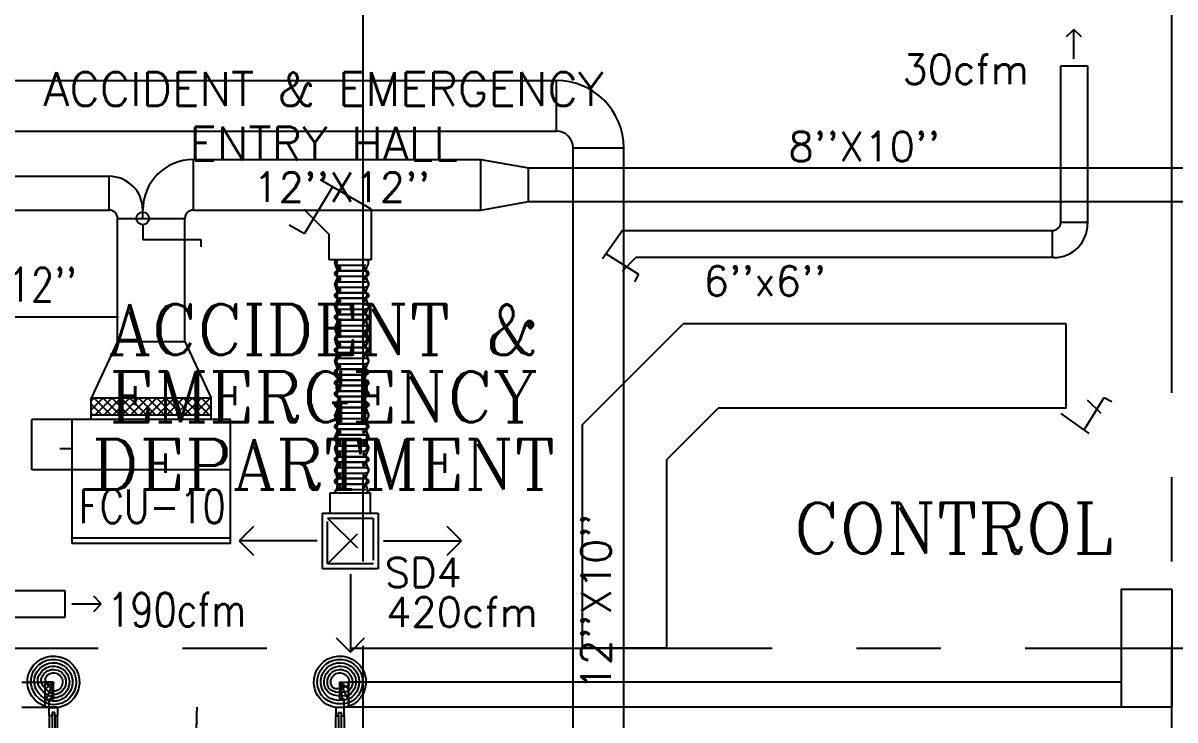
# Model space of a CAD drawing. Extents: x 417866230.2 to 417866327.8, y 43498045.5 to 43498135.4.
# Drawn here: x 417866277 to 417866283.83, y 43498114.3 to 43498118.43 of the extents above; entities that cross this region are included whole.
import ezdxf
from ezdxf.enums import TextEntityAlignment as Align

# ---------------------------------------------------------------- set-up
doc = ezdxf.new("R2010")
doc.units = 0
doc.header["$MEASUREMENT"] = 0
doc.linetypes.add('CENTERX2', pattern=[4, 2.5, -0.5, 0.5, -0.5])
doc.linetypes.add('HIDDEN', pattern=[0.375, 0.25, -0.125])
doc.layers.get('0').update_dxf_attribs({"linetype": 'CONTINUOUS'})
for name, color, linetype in [('AXES', 11, 'CENTERX2'), ('COL', 9, 'CONTINUOUS'), ('COUNTER', 9, 'CONTINUOUS'), ('DOOR', 9, 'CONTINUOUS'), ('DUCT', 6, 'CONTINUOUS'), ('FCU', 6, 'CONTINUOUS'), ('HAT', 12, 'CONTINUOUS'), ('M-AC-FLEX', 3, 'CONTINUOUS'), ('M-EGU.', 2, 'CONTINUOUS'), ('RM-NAME', 9, 'CONTINUOUS'), ('SCD', 2, 'CONTINUOUS'), ('STR', 9, 'CONTINUOUS'), ('WALL', 4, 'CONTINUOUS')]:
    doc.layers.add(name, color=color, linetype=linetype)
doc.styles.add('ROMANC', font='romanc', dxfattribs={"height": 0.1})
doc.styles.add('ROMANS', font='ROMANS.shx', dxfattribs={"width": 0.6})

# ---------------------------------------------------------------- blocks, each defined once
blk = doc.blocks.new('RM1')
at = {"layer": 'RM-NAME', "style": 'ROMANS'}
for tag, p in [('ROOMNAME1', (0, 323.8)), ('ROOMNAME2', (0, 0))]:
    blk.add_attdef(tag, text='', height=200, dxfattribs=at).set_placement(p, align=Align.MIDDLE)
blk = doc.blocks.new('A$C272A55A0')
at = {"layer": 'DOOR', "color": 0, "linetype": 'ByBlock'}
for p, q in [((0, 900.4), (0, 1050.4)), ((50, 1050.4), (0, 1050.4)), ((50, 950.4), (50, 1050.4)), ((1750, 950.4), (1750, 1050.4)), ((1750, 1050.4), (1800, 1050.4)), ((1800, 1050.4), (1800, 900.4)), ((0, 900.4), (25, 900.4)), ((25, 950.4), (50, 950.4)), ((25, 900.4), (25, 950.4)), ((75, 900.4), (25, 900.4)), ((25, 850.4), (25, 900.4)), ((75, 900.4), (75, 850.4)), ((1725, 900.4), (1775, 900.4)), ((1725, 900.4), (1725, 850.4)), ((1775, 950.4), (1750, 950.4)), ((1775, 900.4), (1775, 950.4)), ((1800, 900.4), (1775, 900.4)), ((1775, 850.4), (1775, 900.4)), ((42, 850.4), (25, 850.4)), ((58, 870.4), (42, 870.4)), ((42, 870.4), (42, 850.4)), ((58, 850.4), (58, 870.4)), ((75, 850.4), (58, 850.4)), ((1725, 850.4), (1742, 850.4)), ((1742, 870.4), (1758, 870.4)), ((1742, 850.4), (1742, 870.4)), ((1758, 870.4), (1758, 850.4)), ((1758, 850.4), (1775, 850.4)), ((1717.8, 160.1), (1708.8, 160.1)), ((1708.8, 95.3), (1708.8, 160.1)), ((1725, 172.7), (1717.8, 172.7)), ((1717.8, 172.7), (1717.8, 82.7)), ((1717.8, 95.3), (1717.8, 160.1)), ((1775, 172.7), (1782.2, 172.7)), ((1782.2, 172.7), (1782.2, 82.7)), ((1782.2, 160.1), (1791.2, 160.1)), ((1782.2, 95.3), (1782.2, 160.1)), ((1791.2, 95.3), (1791.2, 160.1)), ((1717.8, 95.3), (1708.8, 95.3)), ((1725, 82.7), (1717.8, 82.7)), ((1775, 82.7), (1782.2, 82.7)), ((1782.2, 95.3), (1791.2, 95.3)), ((25, 50.4), (42, 50.4)), ((25, 50.4), (25, 0.4)), ((25, 0.4), (75, 0.4)), ((75, 0.4), (25, 0.4)), ((42, 50.4), (42, 30.4)), ((42, 30.4), (58, 30.4)), ((58, 50.4), (75, 50.4)), ((58, 50.4), (58, 30.4)), ((75, 50.4), (75, 0.4)), ((1742, 50.4), (1725, 50.4)), ((1725, 50.4), (1725, 0.4)), ((1775, 0.4), (1725, 0.4)), ((1725, 0.4), (1775, 0.4)), ((1742, 50.4), (1742, 30.4)), ((1758, 30.4), (1742, 30.4)), ((1775, 50.4), (1758, 50.4)), ((1758, 50.4), (1758, 30.4)), ((1775, 50.4), (1775, 0.4))]:
    blk.add_line(p, q, dxfattribs=at)
at = {"layer": 'DOOR', "color": 9, "linetype": 'ByBlock'}
for p, q in [((50, 1050.4), (0, 1010.2)), ((50, 1050.4), (0, 936.6)), ((50, 1050.4), (36.6, 950.4)), ((1750, 1050.4), (1800, 1010.2)), ((1750, 1050.4), (1800, 936.6)), ((1750, 1050.4), (1763.4, 950.4))]:
    blk.add_line(p, q, dxfattribs=at)
at = {"layer": 'DOOR', "linetype": 'ByBlock'}
for p, q in [((25, 850.4), (25, 50.4)), ((42, 850.4), (42, 50.4)), ((58, 850.4), (58, 50.4)), ((75, 50.4), (75, 850.4)), ((1725, 50.4), (1725, 850.4)), ((1742, 850.4), (1742, 50.4)), ((1758, 850.4), (1758, 50.4)), ((1775, 850.4), (1775, 50.4))]:
    blk.add_line(p, q, dxfattribs=at)
at = {"layer": 'DOOR', "color": 0, "linetype": 'ByBlock'}
for centre in [(1676.5, 127.7), (1823.5, 127.7)]:
    blk.add_circle(centre, 32.4, dxfattribs=at)
at = {"layer": 'DOOR', "color": 9, "linetype": 'ByBlock'}
for centre, radius, start, end in [((50, 1050.4), 54.4, 203.20738, 270), ((50, 1050.4), 34.4, 180, 270), ((50, 1050.4), 14.4, 180, 270), ((1750, 1050.4), 14.4, 270, 0), ((1750, 1050.4), 34.4, 270, 0), ((1750, 1050.4), 54.4, 270, 336.79262), ((50, 1050.4), 74.4, 227.77643, 270), ((50, 1050.4), 94.4, 238.01819, 270), ((1750, 1050.4), 74.4, 270, 312.22357), ((1750, 1050.4), 94.4, 270, 301.98181), ((50, 1050.4), 114.4, 244.08384, 257.37743), ((50, 1050.4), 134.4, 248.15985, 259.28002), ((50, 1050.4), 154.4, 251.10529, 256.28577), ((1750, 1050.4), 114.4, 282.62257, 295.91616), ((1750, 1050.4), 134.4, 280.71998, 291.84015), ((1750, 1050.4), 154.4, 283.71423, 288.89471)]:
    blk.add_arc(centre, radius, start, end, dxfattribs=at)
at = {"layer": 'DOOR', "linetype": 'HIDDEN', "ltscale": 0.5}
for centre, start, end in [((50, 851.4), 268.31738, 3.29648), ((1750, 851.4), 176.70352, 271.68262)]:
    blk.add_arc(centre, 851.4, start, end, dxfattribs=at)
at = {"layer": 'WALL', "linetype": 'ByBlock'}
blk.add_line((1800, 900.4), (1800, 1050.4), dxfattribs=at)
blk = doc.blocks.new('*X118')
at = {"color": 0}
for p, q in [((23911.7, -1650.2), (23966, -1595.9)), ((23911.7, -1597.2), (23912.9, -1595.9)), ((23969.8, -1695.9), (23911.7, -1637.8)), ((23919, -1695.9), (24019, -1595.9)), ((24022.8, -1695.9), (23922.8, -1595.9)), ((23972, -1695.9), (24072, -1595.9)), ((24075.9, -1695.9), (23975.9, -1595.9)), ((24025.1, -1695.9), (24125.1, -1595.9)), ((24128.9, -1695.9), (24028.9, -1595.9)), ((24078.1, -1695.9), (24178.1, -1595.9)), ((24181.9, -1695.9), (24081.9, -1595.9)), ((24131.1, -1695.9), (24231.1, -1595.9)), ((24235, -1695.9), (24135, -1595.9)), ((24184.2, -1695.9), (24284.2, -1595.9)), ((24288, -1695.9), (24188, -1595.9)), ((24237.2, -1695.9), (24337.2, -1595.9)), ((24341, -1695.9), (24241, -1595.9)), ((24290.2, -1695.9), (24390.2, -1595.9)), ((24394.1, -1695.9), (24294.1, -1595.9)), ((24343.3, -1695.9), (24443.3, -1595.9)), ((24447.1, -1695.9), (24347.1, -1595.9)), ((24396.3, -1695.9), (24496.3, -1595.9)), ((24500.1, -1695.9), (24400.1, -1595.9)), ((24449.3, -1695.9), (24549.3, -1595.9)), ((24553.2, -1695.9), (24453.2, -1595.9)), ((24502.4, -1695.9), (24602.4, -1595.9)), ((24606.2, -1695.9), (24506.2, -1595.9)), ((24555.4, -1695.9), (24623.7, -1627.6)), ((24623.7, -1660.4), (24559.2, -1595.9)), ((24623.7, -1607.4), (24612.3, -1595.9)), ((23916.8, -1695.9), (23911.7, -1690.9)), ((24608.4, -1695.9), (24623.7, -1680.7))]:
    blk.add_line(p, q, dxfattribs=at)

msp = doc.modelspace()

# ---------------------------------------------------------------- hatches: boundary and pattern name
at = {"layer": 'HAT'}
h = msp.add_hatch(dxfattribs=at)
h.set_pattern_fill('ANSI31', color=256, scale=300, style=0)
h.set_pattern_definition([(45, (0, 0), (-26.5165042945, 26.5165042945), [])])
h.paths.add_polyline_path([(417866283.8169, 43498114.7221), (417866283.8169, 43498115.0721), (417866283.5169, 43498115.0721), (417866283.5169, 43498114.7221)])
h.paths.add_polyline_path([(417866283.5169, 43498114.3721), (417866283.8169, 43498114.3721), (417866283.8169, 43498114.7221), (417866283.5169, 43498114.7221)])

# ---------------------------------------------------------------- linework, layer by layer
at = {"layer": 'AXES'}
for p, q in [((417866279.0169, 43498056.2378), (417866279.0169, 43498135.0505)), ((417866283.8169, 43498056.2378), (417866283.8169, 43498134.3653)), ((417866230.9454, 43498114.7221), (417866300.0369, 43498114.7221))]:
    msp.add_line(p, q, dxfattribs=at)
at = {"layer": 'COL'}
msp.add_lwpolyline([(417866283.8169, 43498115.0721), (417866283.8169, 43498114.3721), (417866283.5169, 43498114.3721), (417866283.5169, 43498115.0721)], close=True, dxfattribs=at)
at = {"layer": 'COUNTER'}
for p, q in [((417866280.3172, 43498116.0471), (417866280.9172, 43498116.6471)), ((417866283.1898, 43498116.6471), (417866280.9172, 43498116.6471)), ((417866283.1898, 43498116.1471), (417866283.1898, 43498116.6471)), ((417866280.8172, 43498115.84), (417866281.1243, 43498116.1471)), ((417866283.1898, 43498116.1471), (417866281.1243, 43498116.1471)), ((417866280.3172, 43498116.0471), (417866280.3172, 43498114.7231)), ((417866280.8172, 43498115.84), (417866280.8172, 43498114.7231)), ((417866280.8172, 43498114.7231), (417866280.3172, 43498114.7231))]:
    msp.add_line(p, q, dxfattribs=at)
at = {"layer": 'DUCT'}
for p, q in [((417866283.1565, 43498117.2503), (417866283.1565, 43498118.1774)), ((417866283.1565, 43498118.1774), (417866283.3165, 43498118.1774)), ((417866283.3165, 43498118.1774), (417866283.3165, 43498117.2403)), ((417866272.2193, 43498118.0905), (417866280.1641, 43498118.0905)), ((417866280.1641, 43498117.7905), (417866280.1641, 43498118.0905)), ((417866268.4797, 43498117.7905), (417866280.1641, 43498117.7905)), ((417866280.2641, 43498113.6588), (417866280.2641, 43498117.6905)), ((417866280.2641, 43498117.6905), (417866280.5641, 43498117.6905)), ((417866280.5641, 43498111.011), (417866280.5641, 43498117.6905)), ((417866278.0104, 43498117.3221), (417866278.0104, 43498117.6221)), ((417866278.0104, 43498117.6221), (417866279.7164, 43498117.6221)), ((417866279.7164, 43498117.3221), (417866279.7164, 43498117.6221)), ((417866279.7164, 43498117.6221), (417866279.9998, 43498117.5721)), ((417866279.9998, 43498117.3721), (417866279.9998, 43498117.5721)), ((417866279.9998, 43498117.5721), (417866285.1472, 43498117.5721)), ((417866273.1665, 43498117.5221), (417866277.5104, 43498117.5221)), ((417866277.5104, 43498117.3221), (417866277.5104, 43498117.5221)), ((417866279.066, 43498117.3267), (417866278.7649, 43498117.5005)), ((417866278.8362, 43498117.4594), (417866278.6689, 43498117.1823)), ((417866278.666, 43498117.3267), (417866278.816, 43498117.1767)), ((417866279.066, 43498117.3267), (417866279.066, 43498117.0267)), ((417866279.7164, 43498117.3221), (417866279.9998, 43498117.3721)), ((417866279.9998, 43498117.3721), (417866285.1472, 43498117.3721)), ((417866273.1665, 43498117.3221), (417866277.5104, 43498117.3221)), ((417866277.5604, 43498117.2721), (417866277.9604, 43498117.2721)), ((417866277.5604, 43498116.5419), (417866277.5604, 43498117.2721)), ((417866277.7104, 43498117.2721), (417866277.7104, 43498117.3221)), ((417866277.9604, 43498116.5419), (417866277.9604, 43498117.2721)), ((417866278.0104, 43498117.3221), (417866279.7164, 43498117.3221)), ((417866278.5788, 43498117.2344), (417866278.6689, 43498117.1823)), ((417866280.5563, 43498117.2003), (417866280.4387, 43498117.0324)), ((417866280.5563, 43498117.2003), (417866283.1065, 43498117.2003)), ((417866283.1065, 43498117.2003), (417866283.1065, 43498117.0403)), ((417866283.1565, 43498117.2503), (417866283.3165, 43498117.2503)), ((417866278.816, 43498117.0267), (417866278.816, 43498117.1767)), ((417866280.4593, 43498117.0618), (417866280.6508, 43498116.9417)), ((417866279.066, 43498117.0267), (417866278.816, 43498117.0267)), ((417866280.5563, 43498116.9603), (417866280.6363, 43498117.0403)), ((417866283.1165, 43498117.0403), (417866280.6363, 43498117.0403)), ((417866280.6508, 43498116.9417), (417866280.6277, 43498116.8965)), ((417866280.6508, 43498116.9417), (417866280.6508, 43498116.9417)), ((417866277.5604, 43498116.5419), (417866277.4044, 43498116.2055)), ((417866277.5604, 43498116.5419), (417866277.9604, 43498116.5419)), ((417866277.9604, 43498116.5419), (417866278.1164, 43498116.2055)), ((417866276.4589, 43498115.0642), (417866277.2476, 43498115.0642)), ((417866277.2476, 43498115.0642), (417866277.2476, 43498114.9042)), ((417866277.2476, 43498114.9042), (417866276.4589, 43498114.9042))]:
    msp.add_line(p, q, dxfattribs=at)
at = {"layer": 'DUCT', "color": 2}
for p, q in [((417866277.7107, 43498117.2343), (417866277.7107, 43498117.1474)), ((417866277.7107, 43498117.1474), (417866278.0552, 43498117.1474)), ((417866278.0552, 43498117.1474), (417866278.0552, 43498117.104))]:
    msp.add_line(p, q, dxfattribs=at)
at = {"layer": 'DUCT', "color": 4}
msp.add_line((417866276.2269, 43498116.6887), (417866277.5665, 43498116.6887), dxfattribs=at)
at = {"layer": 'DUCT', "color": 2}
msp.add_circle((417866277.7104, 43498117.2721), 0.0377, dxfattribs=at)
at = {"layer": 'DUCT'}
for centre, radius, start, end in [((417866280.1641, 43498117.6905), 0.4, 0, 90), ((417866280.1641, 43498117.6905), 0.1, 0, 90), ((417866278.0104, 43498117.3221), 0.3, 90, 180), ((417866277.5104, 43498117.3221), 0.2, 0, 90), ((417866277.5104, 43498117.2721), 0.05, 0, 90), ((417866278.0104, 43498117.2721), 0.05, 90, 180), ((417866283.1065, 43498117.2503), 0.05, 270, 0), ((417866283.1165, 43498117.2403), 0.2, 270, 0)]:
    msp.add_arc(centre, radius, start, end, dxfattribs=at)
at = {"layer": 'FCU', "color": 3}
for p, q in [((417866278.1164, 43498116.2055), (417866277.4044, 43498116.2055)), ((417866277.4044, 43498116.0805), (417866277.4044, 43498116.2055)), ((417866278.1164, 43498116.0805), (417866278.1164, 43498116.2055)), ((417866278.1164, 43498116.1055), (417866277.4044, 43498116.1055)), ((417866277.2904, 43498116.0805), (417866277.0524, 43498116.0805)), ((417866277.0524, 43498115.7805), (417866277.0524, 43498116.0805)), ((417866277.2904, 43498115.9055), (417866277.2171, 43498115.9055)), ((417866277.2904, 43498115.7805), (417866277.0524, 43498115.7805)), ((417866278.2304, 43498115.3755), (417866277.2904, 43498115.3755))]:
    msp.add_line(p, q, dxfattribs=at)
at = {"layer": 'FCU', "color": 6}
for p, q in [((417866277.2904, 43498115.3435), (417866277.2904, 43498116.0805)), ((417866278.2304, 43498116.0805), (417866277.2904, 43498116.0805)), ((417866278.2304, 43498115.3435), (417866278.2304, 43498116.0805)), ((417866278.2304, 43498115.7805), (417866277.2904, 43498115.7805)), ((417866278.2304, 43498115.3435), (417866277.2904, 43498115.3435))]:
    msp.add_line(p, q, dxfattribs=at)
at = {"layer": 'M-AC-FLEX', "color": 11}
for p, q in [((417866278.8661, 43498116.9941), (417866279.0342, 43498116.9941)), ((417866278.8661, 43498116.9941), (417866279.0342, 43498116.9941)), ((417866278.8661, 43498116.9615), (417866279.0342, 43498116.9615)), ((417866278.8661, 43498116.9615), (417866279.0342, 43498116.9615)), ((417866278.8661, 43498116.9295), (417866279.0342, 43498116.9295)), ((417866279.0345, 43498116.9615), (417866278.8664, 43498116.9615)), ((417866279.0345, 43498116.9615), (417866278.8664, 43498116.9615)), ((417866278.8661, 43498116.8969), (417866279.0342, 43498116.8969)), ((417866278.8661, 43498116.8969), (417866279.0342, 43498116.8969)), ((417866278.8661, 43498116.8643), (417866279.0342, 43498116.8643)), ((417866278.8661, 43498116.8643), (417866279.0342, 43498116.8643)), ((417866278.8661, 43498116.8317), (417866279.0342, 43498116.8317)), ((417866278.8661, 43498116.8317), (417866279.0342, 43498116.8317)), ((417866278.8661, 43498116.7997), (417866279.0342, 43498116.7997)), ((417866278.8661, 43498116.7997), (417866279.0342, 43498116.7997)), ((417866279.0345, 43498116.8317), (417866278.8664, 43498116.8317)), ((417866279.0345, 43498116.8317), (417866278.8664, 43498116.8317)), ((417866279.0345, 43498116.7997), (417866278.8664, 43498116.7997)), ((417866279.0345, 43498116.7997), (417866278.8664, 43498116.7997)), ((417866278.8661, 43498116.7671), (417866279.0342, 43498116.7671)), ((417866278.8661, 43498116.7671), (417866279.0342, 43498116.7671)), ((417866278.8661, 43498116.7345), (417866279.0342, 43498116.7345)), ((417866278.8661, 43498116.7345), (417866279.0342, 43498116.7345)), ((417866278.8661, 43498116.7019), (417866279.0342, 43498116.7019)), ((417866278.8661, 43498116.7019), (417866279.0342, 43498116.7019)), ((417866278.8661, 43498116.6699), (417866279.0342, 43498116.6699)), ((417866278.8661, 43498116.6699), (417866279.0342, 43498116.6699)), ((417866279.0345, 43498116.7019), (417866278.8664, 43498116.7019)), ((417866279.0345, 43498116.7019), (417866278.8664, 43498116.7019)), ((417866279.0345, 43498116.6699), (417866278.8664, 43498116.6699)), ((417866279.0345, 43498116.6699), (417866278.8664, 43498116.6699)), ((417866278.8661, 43498116.6373), (417866279.0342, 43498116.6373)), ((417866278.8661, 43498116.6373), (417866279.0342, 43498116.6373)), ((417866278.8661, 43498116.6047), (417866279.0342, 43498116.6047)), ((417866278.8661, 43498116.6047), (417866279.0342, 43498116.6047)), ((417866278.8661, 43498116.6047), (417866279.0342, 43498116.6047)), ((417866279.0345, 43498116.6047), (417866278.8664, 43498116.6047)), ((417866278.8661, 43498116.5721), (417866279.0342, 43498116.5721)), ((417866278.8661, 43498116.5721), (417866279.0342, 43498116.5721)), ((417866278.8661, 43498116.5721), (417866279.0342, 43498116.5721)), ((417866278.8661, 43498116.5401), (417866279.0342, 43498116.5401)), ((417866278.8661, 43498116.507), (417866279.0342, 43498116.507)), ((417866278.8661, 43498116.507), (417866279.0342, 43498116.507)), ((417866279.0345, 43498116.5721), (417866278.8664, 43498116.5721)), ((417866279.0345, 43498116.5401), (417866278.8664, 43498116.5401)), ((417866279.0345, 43498116.507), (417866278.8664, 43498116.507)), ((417866279.0345, 43498116.507), (417866278.8664, 43498116.507)), ((417866278.8661, 43498116.4749), (417866279.0342, 43498116.4749)), ((417866278.8661, 43498116.4749), (417866279.0342, 43498116.4749)), ((417866278.8661, 43498116.4424), (417866279.0342, 43498116.4424)), ((417866278.8661, 43498116.4424), (417866279.0342, 43498116.4424)), ((417866279.0345, 43498116.4749), (417866278.8664, 43498116.4749)), ((417866279.0345, 43498116.4749), (417866278.8664, 43498116.4749)), ((417866278.8661, 43498116.4098), (417866279.0342, 43498116.4098)), ((417866278.8661, 43498116.4098), (417866279.0342, 43498116.4098)), ((417866278.8661, 43498116.3772), (417866279.0342, 43498116.3772)), ((417866278.8661, 43498116.3772), (417866279.0342, 43498116.3772)), ((417866279.0345, 43498116.3772), (417866278.8664, 43498116.3772)), ((417866279.0345, 43498116.3772), (417866278.8664, 43498116.3772)), ((417866278.8661, 43498116.3452), (417866279.0342, 43498116.3452)), ((417866278.8661, 43498116.3452), (417866279.0342, 43498116.3452)), ((417866278.8661, 43498116.3126), (417866279.0342, 43498116.3126)), ((417866278.8661, 43498116.3126), (417866279.0342, 43498116.3126)), ((417866279.0345, 43498116.3452), (417866278.8664, 43498116.3452)), ((417866279.0345, 43498116.3452), (417866278.8664, 43498116.3452)), ((417866279.0345, 43498116.3126), (417866278.8664, 43498116.3126)), ((417866279.0345, 43498116.3126), (417866278.8664, 43498116.3126)), ((417866278.8661, 43498116.2806), (417866279.0342, 43498116.2806)), ((417866278.8661, 43498116.2806), (417866279.0342, 43498116.2806)), ((417866278.8661, 43498116.248), (417866279.0342, 43498116.248)), ((417866278.8661, 43498116.248), (417866279.0342, 43498116.248)), ((417866279.0345, 43498116.2806), (417866278.8664, 43498116.2806)), ((417866279.0345, 43498116.2806), (417866278.8664, 43498116.2806)), ((417866279.0345, 43498116.248), (417866278.8664, 43498116.248)), ((417866279.0345, 43498116.248), (417866278.8664, 43498116.248)), ((417866278.8661, 43498116.2159), (417866279.0342, 43498116.2159)), ((417866278.8661, 43498116.2159), (417866279.0342, 43498116.2159)), ((417866278.8661, 43498116.1834), (417866279.0342, 43498116.1834)), ((417866278.8661, 43498116.1834), (417866279.0342, 43498116.1834)), ((417866279.0345, 43498116.2159), (417866278.8664, 43498116.2159)), ((417866279.0345, 43498116.2159), (417866278.8664, 43498116.2159)), ((417866279.0345, 43498116.1834), (417866278.8664, 43498116.1834)), ((417866279.0345, 43498116.1834), (417866278.8664, 43498116.1834)), ((417866278.8661, 43498116.1513), (417866279.0342, 43498116.1513)), ((417866278.8661, 43498116.1513), (417866279.0342, 43498116.1513)), ((417866278.8661, 43498116.1188), (417866279.0342, 43498116.1188)), ((417866278.8661, 43498116.1188), (417866279.0342, 43498116.1188)), ((417866279.0345, 43498116.1513), (417866278.8664, 43498116.1513)), ((417866279.0345, 43498116.1513), (417866278.8664, 43498116.1513)), ((417866278.8661, 43498116.0862), (417866279.0342, 43498116.0862)), ((417866278.8661, 43498116.0862), (417866279.0342, 43498116.0862)), ((417866278.8661, 43498116.0536), (417866279.0342, 43498116.0536)), ((417866278.8661, 43498116.0536), (417866279.0342, 43498116.0536)), ((417866279.0345, 43498116.0536), (417866278.8664, 43498116.0536)), ((417866279.0345, 43498116.0536), (417866278.8664, 43498116.0536)), ((417866278.8661, 43498116.0216), (417866279.0342, 43498116.0216)), ((417866278.8661, 43498116.0216), (417866279.0342, 43498116.0216)), ((417866278.8661, 43498115.9884), (417866279.0342, 43498115.9884)), ((417866279.0345, 43498116.0216), (417866278.8664, 43498116.0216)), ((417866279.0345, 43498116.0216), (417866278.8664, 43498116.0216)), ((417866279.0345, 43498115.9884), (417866278.8664, 43498115.9884)), ((417866278.8661, 43498115.9564), (417866279.0342, 43498115.9564)), ((417866278.8661, 43498115.9564), (417866279.0342, 43498115.9564)), ((417866278.8661, 43498115.9564), (417866279.0342, 43498115.9564)), ((417866278.8661, 43498115.9238), (417866279.0342, 43498115.9238)), ((417866278.8661, 43498115.9238), (417866279.0342, 43498115.9238)), ((417866278.8661, 43498115.9238), (417866279.0342, 43498115.9238)), ((417866278.8661, 43498115.8912), (417866279.0342, 43498115.8912)), ((417866278.8661, 43498115.8912), (417866279.0342, 43498115.8912)), ((417866279.0345, 43498115.9564), (417866278.8664, 43498115.9564)), ((417866279.0345, 43498115.9238), (417866278.8664, 43498115.9238)), ((417866278.8661, 43498115.8586), (417866279.0342, 43498115.8586)), ((417866278.8661, 43498115.8586), (417866279.0342, 43498115.8586)), ((417866278.8661, 43498115.8266), (417866279.0342, 43498115.8266)), ((417866278.8661, 43498115.8266), (417866279.0342, 43498115.8266)), ((417866279.0345, 43498115.8586), (417866278.8664, 43498115.8586)), ((417866279.0345, 43498115.8586), (417866278.8664, 43498115.8586)), ((417866279.0345, 43498115.8266), (417866278.8664, 43498115.8266)), ((417866279.0345, 43498115.8266), (417866278.8664, 43498115.8266)), ((417866278.8661, 43498115.794), (417866279.0342, 43498115.794)), ((417866278.8661, 43498115.794), (417866279.0342, 43498115.794)), ((417866278.8661, 43498115.7614), (417866279.0342, 43498115.7614)), ((417866278.8661, 43498115.7614), (417866279.0342, 43498115.7614)), ((417866278.8661, 43498115.7288), (417866279.0342, 43498115.7288)), ((417866278.8661, 43498115.7288), (417866279.0342, 43498115.7288)), ((417866278.8661, 43498115.6968), (417866279.0342, 43498115.6968)), ((417866278.8661, 43498115.6968), (417866279.0342, 43498115.6968)), ((417866279.0345, 43498115.7288), (417866278.8664, 43498115.7288)), ((417866279.0345, 43498115.7288), (417866278.8664, 43498115.7288)), ((417866279.0345, 43498115.6968), (417866278.8664, 43498115.6968)), ((417866279.0345, 43498115.6968), (417866278.8664, 43498115.6968)), ((417866278.8661, 43498115.6642), (417866279.0342, 43498115.6642)), ((417866278.8661, 43498115.6642), (417866279.0342, 43498115.6642))]:
    msp.add_line(p, q, dxfattribs=at)
at = {"layer": 'M-AC-FLEX'}
for points in [[(417866278.8661, 43498116.9941, -1), (417866278.8661, 43498117.0267)], [(417866278.8661, 43498117.0267, 1), (417866278.8661, 43498116.9941)], [(417866278.8661, 43498116.9615, 1), (417866278.8661, 43498116.9941, -1), (417866278.8661, 43498117.0267)], [(417866278.8661, 43498116.9941, -1), (417866278.8661, 43498116.9615)], [(417866279.0342, 43498116.9615, -1), (417866279.0342, 43498116.9941, 1), (417866279.0342, 43498117.0267)], [(417866278.8661, 43498116.9295, -1), (417866278.8661, 43498116.8969, 1), (417866278.8661, 43498116.8643)], [(417866278.8667, 43498116.9295, 0.00451), (417866278.8664, 43498116.9295, -1.018005), (417866278.8664, 43498116.9615)], [(417866278.8667, 43498116.9615, -0.00451), (417866278.8664, 43498116.9615, 1.018005), (417866278.8664, 43498116.9295)], [(417866278.8661, 43498116.9615, 0.412332), (417866278.8824, 43498116.9777, 0.412332)], [(417866278.8661, 43498116.9295, -0.412332), (417866278.8824, 43498116.9133, -0.412332)], [(417866278.8661, 43498116.8969, 1), (417866278.8661, 43498116.9295)], [(417866279.0342, 43498116.9615, -0.412332), (417866279.0179, 43498116.9777, -0.412332)], [(417866279.0342, 43498116.9295, 0.412332), (417866279.0179, 43498116.9133, 0.412332)], [(417866279.0342, 43498116.9295, 1), (417866279.0342, 43498116.8969, -1), (417866279.0342, 43498116.8643)], [(417866279.0342, 43498116.9615, 0.00451), (417866279.0345, 43498116.9615, -0.008922), (417866279.0351, 43498116.9615)], [(417866279.0342, 43498116.9295, 0.999838), (417866279.0348, 43498116.9615)], [(417866279.0342, 43498116.9615, -0.999838), (417866279.0348, 43498116.9295)], [(417866279.0342, 43498116.9615, -0.999838), (417866279.0348, 43498116.9295)], [(417866279.0342, 43498116.9295, 0.999838), (417866279.0348, 43498116.9615)], [(417866279.0342, 43498116.9295, -0.00451), (417866279.0345, 43498116.9295, 0.008922), (417866279.0351, 43498116.9295)], [(417866279.0348, 43498116.9615, 0.004461), (417866279.0345, 43498116.9615)], [(417866279.0348, 43498116.9615, 0.004461), (417866279.0345, 43498116.9615)], [(417866279.0345, 43498116.9615, -0.008922), (417866279.0351, 43498116.9615)], [(417866279.0348, 43498116.9295, -0.004461), (417866279.0345, 43498116.9295)], [(417866279.0345, 43498116.9295, 0.008922), (417866279.0351, 43498116.9295)], [(417866279.0348, 43498116.9295, -0.004461), (417866279.0345, 43498116.9295)], [(417866278.8661, 43498116.8969, 1), (417866278.8661, 43498116.8643)], [(417866278.8661, 43498116.8317, 1), (417866278.8661, 43498116.8643, -1), (417866278.8661, 43498116.8969)], [(417866278.8661, 43498116.8643, -1), (417866278.8661, 43498116.8969)], [(417866278.8661, 43498116.8643, -1), (417866278.8661, 43498116.8317)], [(417866279.0342, 43498116.8317, -1), (417866279.0342, 43498116.8643, 1), (417866279.0342, 43498116.8969)], [(417866278.8661, 43498116.7997, -1), (417866278.8661, 43498116.7671, 1), (417866278.8661, 43498116.7345)], [(417866278.8667, 43498116.7997, 0.00451), (417866278.8664, 43498116.7997, -1.018005), (417866278.8664, 43498116.8317)], [(417866278.8667, 43498116.8317, -0.00451), (417866278.8664, 43498116.8317, 1.018005), (417866278.8664, 43498116.7997)], [(417866278.8661, 43498116.7671, 1), (417866278.8661, 43498116.7997)], [(417866279.0342, 43498116.7997, 1), (417866279.0342, 43498116.7671, -1), (417866279.0342, 43498116.7345)], [(417866279.0342, 43498116.8317, 0.00451), (417866279.0345, 43498116.8317, -0.008922), (417866279.0351, 43498116.8317)], [(417866279.0342, 43498116.7997, 0.999838), (417866279.0348, 43498116.8317)], [(417866279.0342, 43498116.8317, -0.999838), (417866279.0348, 43498116.7997)], [(417866279.0342, 43498116.8317, -0.999838), (417866279.0348, 43498116.7997)], [(417866279.0342, 43498116.7997, 0.999838), (417866279.0348, 43498116.8317)], [(417866279.0342, 43498116.7997, -0.00451), (417866279.0345, 43498116.7997, 0.008922), (417866279.0351, 43498116.7997)], [(417866279.0348, 43498116.8317, 0.004461), (417866279.0345, 43498116.8317)], [(417866279.0348, 43498116.8317, 0.004461), (417866279.0345, 43498116.8317)], [(417866279.0345, 43498116.8317, -0.008922), (417866279.0351, 43498116.8317)], [(417866279.0348, 43498116.7997, -0.004461), (417866279.0345, 43498116.7997)], [(417866279.0345, 43498116.7997, 0.008922), (417866279.0351, 43498116.7997)], [(417866279.0348, 43498116.7997, -0.004461), (417866279.0345, 43498116.7997)], [(417866278.8661, 43498116.7345, -1), (417866278.8661, 43498116.7671)], [(417866278.8661, 43498116.7671, 1), (417866278.8661, 43498116.7345)], [(417866278.8661, 43498116.7019, 1), (417866278.8661, 43498116.7345, -1), (417866278.8661, 43498116.7671)], [(417866278.8661, 43498116.7345, -1), (417866278.8661, 43498116.7019)], [(417866278.8661, 43498116.7019, 0.412332), (417866278.8824, 43498116.7181, 0.412332)], [(417866279.0342, 43498116.7019, -1), (417866279.0342, 43498116.7345, 1), (417866279.0342, 43498116.7671)], [(417866279.0342, 43498116.7019, -0.412332), (417866279.0179, 43498116.7181, -0.412332)], [(417866278.8661, 43498116.6699, -1), (417866278.8661, 43498116.6373, 1), (417866278.8661, 43498116.6047)], [(417866278.8667, 43498116.7019, -0.00451), (417866278.8664, 43498116.7019, 1.018005), (417866278.8664, 43498116.6699)], [(417866278.8667, 43498116.6699, 0.00451), (417866278.8664, 43498116.6699, -1.018005), (417866278.8664, 43498116.7019)], [(417866278.8661, 43498116.6373, 1), (417866278.8661, 43498116.6699)], [(417866278.8661, 43498116.6699, -0.412332), (417866278.8824, 43498116.6537, -0.412332)], [(417866279.0342, 43498116.6699, 1), (417866279.0342, 43498116.6373, -1), (417866279.0342, 43498116.6047)], [(417866279.0342, 43498116.6699, 0.412332), (417866279.0179, 43498116.6537, 0.412332)], [(417866279.0342, 43498116.7019, -0.999838), (417866279.0348, 43498116.6699)], [(417866279.0342, 43498116.6699, 0.999838), (417866279.0348, 43498116.7019)], [(417866279.0342, 43498116.7019, 0.00451), (417866279.0345, 43498116.7019, -0.008922), (417866279.0351, 43498116.7019)], [(417866279.0342, 43498116.6699, 0.999838), (417866279.0348, 43498116.7019)], [(417866279.0342, 43498116.7019, -0.999838), (417866279.0348, 43498116.6699)], [(417866279.0342, 43498116.6699, -0.00451), (417866279.0345, 43498116.6699, 0.008922), (417866279.0351, 43498116.6699)], [(417866279.0348, 43498116.7019, 0.004461), (417866279.0345, 43498116.7019)], [(417866279.0345, 43498116.7019, -0.008922), (417866279.0351, 43498116.7019)], [(417866279.0348, 43498116.7019, 0.004461), (417866279.0345, 43498116.7019)], [(417866279.0348, 43498116.6699, -0.004461), (417866279.0345, 43498116.6699)], [(417866279.0348, 43498116.6699, -0.004461), (417866279.0345, 43498116.6699)], [(417866279.0345, 43498116.6699, 0.008922), (417866279.0351, 43498116.6699)], [(417866278.8661, 43498116.6373, 1), (417866278.8661, 43498116.6047)], [(417866278.8661, 43498116.5721, 1), (417866278.8661, 43498116.6047, -1), (417866278.8661, 43498116.6373)], [(417866278.8661, 43498116.6047, -1), (417866278.8661, 43498116.6373)], [(417866278.8661, 43498116.6047, -1), (417866278.8661, 43498116.5721, 1), (417866278.8661, 43498116.5396)], [(417866278.8667, 43498116.6367, -0.00451), (417866278.8664, 43498116.6367, 1.018005), (417866278.8664, 43498116.6047)], [(417866278.8661, 43498116.6047, -1), (417866278.8661, 43498116.5721)], [(417866278.8661, 43498116.5721, 1), (417866278.8661, 43498116.6047)], [(417866279.0342, 43498116.5721, -1), (417866279.0342, 43498116.6047, 1), (417866279.0342, 43498116.6373)], [(417866279.0342, 43498116.6047, 1), (417866279.0342, 43498116.5721, -1), (417866279.0342, 43498116.5396)], [(417866279.0342, 43498116.6367, -0.999838), (417866279.0348, 43498116.6047)], [(417866279.0342, 43498116.6047, 0.999838), (417866279.0348, 43498116.6367)], [(417866279.0342, 43498116.6047, -0.00451), (417866279.0345, 43498116.6047, 0.008922), (417866279.0351, 43498116.6047)], [(417866279.0348, 43498116.6367, 0.004461), (417866279.0345, 43498116.6367)], [(417866279.0345, 43498116.6367, -0.008922), (417866279.0351, 43498116.6367)], [(417866279.0348, 43498116.6047, -0.004461), (417866279.0345, 43498116.6047)], [(417866278.8661, 43498116.5396, -1), (417866278.8661, 43498116.5721)], [(417866278.8661, 43498116.5721, 1), (417866278.8661, 43498116.5396)], [(417866278.8661, 43498116.507, 1), (417866278.8661, 43498116.5396, -1), (417866278.8661, 43498116.5721)], [(417866278.8667, 43498116.5401, 0.00451), (417866278.8664, 43498116.5401, -1.018005), (417866278.8664, 43498116.5721)], [(417866278.8667, 43498116.4749, 0.00451), (417866278.8664, 43498116.4749, -1.018005), (417866278.8664, 43498116.507)], [(417866278.8667, 43498116.507, -0.00451), (417866278.8664, 43498116.507, 1.018005), (417866278.8664, 43498116.4749)], [(417866278.8661, 43498116.5396, -1), (417866278.8661, 43498116.507)], [(417866278.8661, 43498116.507, 0.412332), (417866278.8824, 43498116.5232, 0.412332)], [(417866279.0342, 43498116.507, -1), (417866279.0342, 43498116.5396, 1), (417866279.0342, 43498116.5721)], [(417866279.0342, 43498116.507, -0.412332), (417866279.0179, 43498116.5232, -0.412332)], [(417866279.0342, 43498116.5721, 0.00451), (417866279.0345, 43498116.5721, -0.008922), (417866279.0351, 43498116.5721)], [(417866279.0342, 43498116.5401, 0.999838), (417866279.0348, 43498116.5721)], [(417866279.0342, 43498116.5721, -0.999838), (417866279.0348, 43498116.5401)], [(417866279.0342, 43498116.507, 0.00451), (417866279.0345, 43498116.507, -0.008922), (417866279.0351, 43498116.507)], [(417866279.0342, 43498116.4749, 0.999838), (417866279.0348, 43498116.507)], [(417866279.0342, 43498116.507, -0.999838), (417866279.0348, 43498116.4749)], [(417866279.0342, 43498116.507, -0.999838), (417866279.0348, 43498116.4749)], [(417866279.0342, 43498116.4749, 0.999838), (417866279.0348, 43498116.507)], [(417866279.0348, 43498116.5721, 0.004461), (417866279.0345, 43498116.5721)], [(417866279.0348, 43498116.5401, -0.004461), (417866279.0345, 43498116.5401)], [(417866279.0345, 43498116.5401, 0.008922), (417866279.0351, 43498116.5401)], [(417866279.0348, 43498116.507, 0.004461), (417866279.0345, 43498116.507)], [(417866279.0348, 43498116.507, 0.004461), (417866279.0345, 43498116.507)], [(417866279.0345, 43498116.507, -0.008922), (417866279.0351, 43498116.507)], [(417866278.8661, 43498116.4749, -1), (417866278.8661, 43498116.4424, 1), (417866278.8661, 43498116.4098)], [(417866278.8661, 43498116.4424, 1), (417866278.8661, 43498116.4098)], [(417866278.8661, 43498116.3772, 1), (417866278.8661, 43498116.4098, -1), (417866278.8661, 43498116.4424)], [(417866278.8661, 43498116.4098, -1), (417866278.8661, 43498116.4424)], [(417866278.8661, 43498116.4749, -0.412332), (417866278.8824, 43498116.4588, -0.412332)], [(417866278.8661, 43498116.4424, 1), (417866278.8661, 43498116.4749)], [(417866279.0342, 43498116.4749, 0.412332), (417866279.0179, 43498116.4588, 0.412332)], [(417866279.0342, 43498116.4749, 1), (417866279.0342, 43498116.4424, -1), (417866279.0342, 43498116.4098)], [(417866279.0342, 43498116.3772, -1), (417866279.0342, 43498116.4098, 1), (417866279.0342, 43498116.4424)], [(417866279.0342, 43498116.4749, -0.00451), (417866279.0345, 43498116.4749, 0.008922), (417866279.0351, 43498116.4749)], [(417866279.0348, 43498116.4749, -0.004461), (417866279.0345, 43498116.4749)], [(417866279.0345, 43498116.4749, 0.008922), (417866279.0351, 43498116.4749)], [(417866279.0348, 43498116.4749, -0.004461), (417866279.0345, 43498116.4749)], [(417866278.8667, 43498116.3772, -0.00451), (417866278.8664, 43498116.3772, 1.018005), (417866278.8664, 43498116.3452)], [(417866278.8667, 43498116.3452, 0.00451), (417866278.8664, 43498116.3452, -1.018005), (417866278.8664, 43498116.3772)], [(417866278.8661, 43498116.4098, -1), (417866278.8661, 43498116.3772)], [(417866279.0342, 43498116.3772, -0.999838), (417866279.0348, 43498116.3452)], [(417866279.0342, 43498116.3452, 0.999838), (417866279.0348, 43498116.3772)], [(417866279.0342, 43498116.3772, 0.00451), (417866279.0345, 43498116.3772, -0.008922), (417866279.0351, 43498116.3772)], [(417866279.0342, 43498116.3452, 0.999838), (417866279.0348, 43498116.3772)], [(417866279.0342, 43498116.3772, -0.999838), (417866279.0348, 43498116.3452)], [(417866279.0348, 43498116.3772, 0.004461), (417866279.0345, 43498116.3772)], [(417866279.0345, 43498116.3772, -0.008922), (417866279.0351, 43498116.3772)], [(417866279.0348, 43498116.3772, 0.004461), (417866279.0345, 43498116.3772)], [(417866278.8667, 43498116.2806, 0.00451), (417866278.8664, 43498116.2806, -1.018005), (417866278.8664, 43498116.3126)], [(417866278.8667, 43498116.3126, -0.00451), (417866278.8664, 43498116.3126, 1.018005), (417866278.8664, 43498116.2806)], [(417866278.8661, 43498116.3126, 1), (417866278.8661, 43498116.3452, -0.12762), (417866278.8582, 43498116.3472, -0.12762)], [(417866278.8661, 43498116.3452, -1), (417866278.8661, 43498116.3126, 0.12762), (417866278.8582, 43498116.3105, 0.12762)], [(417866278.8661, 43498116.3126, 1), (417866278.8661, 43498116.3452)], [(417866278.8661, 43498116.3452, -1), (417866278.8661, 43498116.3126)], [(417866279.0342, 43498116.3126, -1), (417866279.0342, 43498116.3452, 0.12762), (417866279.0421, 43498116.3472, 0.12762)], [(417866279.0342, 43498116.3452, 1), (417866279.0342, 43498116.3126, -0.12762), (417866279.0421, 43498116.3105, -0.12762)], [(417866279.0342, 43498116.3452, -0.00451), (417866279.0345, 43498116.3452, 0.008922), (417866279.0351, 43498116.3452)], [(417866279.0342, 43498116.3126, 0.00451), (417866279.0345, 43498116.3126, -0.008922), (417866279.0351, 43498116.3126)], [(417866279.0342, 43498116.2806, 0.999838), (417866279.0348, 43498116.3126)], [(417866279.0342, 43498116.3126, -0.999838), (417866279.0348, 43498116.2806)], [(417866279.0342, 43498116.3126, -0.999838), (417866279.0348, 43498116.2806)], [(417866279.0342, 43498116.2806, 0.999838), (417866279.0348, 43498116.3126)], [(417866279.0348, 43498116.3452, -0.004461), (417866279.0345, 43498116.3452)], [(417866279.0348, 43498116.3452, -0.004461), (417866279.0345, 43498116.3452)], [(417866279.0345, 43498116.3452, 0.008922), (417866279.0351, 43498116.3452)], [(417866279.0348, 43498116.3126, 0.004461), (417866279.0345, 43498116.3126)], [(417866279.0348, 43498116.3126, 0.004461), (417866279.0345, 43498116.3126)], [(417866279.0345, 43498116.3126, -0.008922), (417866279.0351, 43498116.3126)], [(417866278.8667, 43498116.248, -0.00451), (417866278.8664, 43498116.248, 1.018005), (417866278.8664, 43498116.2159)], [(417866278.8667, 43498116.2159, 0.00451), (417866278.8664, 43498116.2159, -1.018005), (417866278.8664, 43498116.248)], [(417866278.8661, 43498116.248, 1), (417866278.8661, 43498116.2806, -0.286022), (417866278.8515, 43498116.2897, -0.286022)], [(417866278.8661, 43498116.2806, -1), (417866278.8661, 43498116.248, 0.286022), (417866278.8515, 43498116.2389, 0.286022)], [(417866278.8661, 43498116.2806, -1), (417866278.8661, 43498116.248)], [(417866278.8661, 43498116.248, 1), (417866278.8661, 43498116.2806)], [(417866279.0342, 43498116.248, -1), (417866279.0342, 43498116.2806, 0.286022), (417866279.0488, 43498116.2897, 0.286022)], [(417866279.0342, 43498116.2806, 1), (417866279.0342, 43498116.248, -0.286022), (417866279.0488, 43498116.2389, -0.286022)], [(417866279.0342, 43498116.2806, -0.00451), (417866279.0345, 43498116.2806, 0.008922), (417866279.0351, 43498116.2806)], [(417866279.0342, 43498116.248, -0.999838), (417866279.0348, 43498116.2159)], [(417866279.0342, 43498116.2159, 0.999838), (417866279.0348, 43498116.248)], [(417866279.0342, 43498116.248, 0.00451), (417866279.0345, 43498116.248, -0.008922), (417866279.0351, 43498116.248)], [(417866279.0342, 43498116.2159, 0.999838), (417866279.0348, 43498116.248)], [(417866279.0342, 43498116.248, -0.999838), (417866279.0348, 43498116.2159)], [(417866279.0348, 43498116.2806, -0.004461), (417866279.0345, 43498116.2806)], [(417866279.0345, 43498116.2806, 0.008922), (417866279.0351, 43498116.2806)], [(417866279.0348, 43498116.2806, -0.004461), (417866279.0345, 43498116.2806)], [(417866279.0348, 43498116.248, 0.004461), (417866279.0345, 43498116.248)], [(417866279.0345, 43498116.248, -0.008922), (417866279.0351, 43498116.248)], [(417866279.0348, 43498116.248, 0.004461), (417866279.0345, 43498116.248)], [(417866278.8667, 43498116.1513, 0.00451), (417866278.8664, 43498116.1513, -1.018005), (417866278.8664, 43498116.1834)], [(417866278.8667, 43498116.1834, -0.00451), (417866278.8664, 43498116.1834, 1.018005), (417866278.8664, 43498116.1513)], [(417866278.8661, 43498116.1834, 1), (417866278.8661, 43498116.2159, -0.12762), (417866278.8582, 43498116.218, -0.12762)], [(417866278.8661, 43498116.2159, -1), (417866278.8661, 43498116.1834, 0.12762), (417866278.8582, 43498116.1813, 0.12762)], [(417866278.8661, 43498116.2159, -1), (417866278.8661, 43498116.1834)], [(417866278.8661, 43498116.1834, 1), (417866278.8661, 43498116.2159)], [(417866279.0342, 43498116.1834, -1), (417866279.0342, 43498116.2159, 0.12762), (417866279.0421, 43498116.218, 0.12762)], [(417866279.0342, 43498116.2159, 1), (417866279.0342, 43498116.1834, -0.12762), (417866279.0421, 43498116.1813, -0.12762)], [(417866279.0342, 43498116.2159, -0.00451), (417866279.0345, 43498116.2159, 0.008922), (417866279.0351, 43498116.2159)], [(417866279.0342, 43498116.1834, 0.00451), (417866279.0345, 43498116.1834, -0.008922), (417866279.0351, 43498116.1834)], [(417866279.0342, 43498116.1513, 0.999838), (417866279.0348, 43498116.1834)], [(417866279.0342, 43498116.1834, -0.999838), (417866279.0348, 43498116.1513)], [(417866279.0342, 43498116.1834, -0.999838), (417866279.0348, 43498116.1513)], [(417866279.0342, 43498116.1513, 0.999838), (417866279.0348, 43498116.1834)], [(417866279.0348, 43498116.2159, -0.004461), (417866279.0345, 43498116.2159)], [(417866279.0348, 43498116.2159, -0.004461), (417866279.0345, 43498116.2159)], [(417866279.0345, 43498116.2159, 0.008922), (417866279.0351, 43498116.2159)], [(417866279.0348, 43498116.1834, 0.004461), (417866279.0345, 43498116.1834)], [(417866279.0348, 43498116.1834, 0.004461), (417866279.0345, 43498116.1834)], [(417866279.0345, 43498116.1834, -0.008922), (417866279.0351, 43498116.1834)], [(417866278.8661, 43498116.1513, -1), (417866278.8661, 43498116.1188, 1), (417866278.8661, 43498116.0862)], [(417866278.8661, 43498116.0862, -1), (417866278.8661, 43498116.1188)], [(417866278.8661, 43498116.1188, 1), (417866278.8661, 43498116.0862)], [(417866278.8661, 43498116.0536, 1), (417866278.8661, 43498116.0862, -1), (417866278.8661, 43498116.1188)], [(417866278.8661, 43498116.1188, 1), (417866278.8661, 43498116.1513)], [(417866279.0342, 43498116.1513, 1), (417866279.0342, 43498116.1188, -1), (417866279.0342, 43498116.0862)], [(417866279.0342, 43498116.0536, -1), (417866279.0342, 43498116.0862, 1), (417866279.0342, 43498116.1188)], [(417866279.0342, 43498116.1513, -0.00451), (417866279.0345, 43498116.1513, 0.008922), (417866279.0351, 43498116.1513)], [(417866279.0348, 43498116.1513, -0.004461), (417866279.0345, 43498116.1513)], [(417866279.0345, 43498116.1513, 0.008922), (417866279.0351, 43498116.1513)], [(417866279.0348, 43498116.1513, -0.004461), (417866279.0345, 43498116.1513)], [(417866278.8667, 43498116.0536, -0.00451), (417866278.8664, 43498116.0536, 1.018005), (417866278.8664, 43498116.0216)], [(417866278.8667, 43498116.0216, 0.00451), (417866278.8664, 43498116.0216, -1.018005), (417866278.8664, 43498116.0536)], [(417866278.8661, 43498116.0862, -1), (417866278.8661, 43498116.0536)], [(417866278.8661, 43498116.0536, 0.412332), (417866278.8824, 43498116.0698, 0.412332)], [(417866279.0342, 43498116.0536, -0.412332), (417866279.0179, 43498116.0698, -0.412332)], [(417866279.0342, 43498116.0536, -0.999838), (417866279.0348, 43498116.0216)], [(417866279.0342, 43498116.0216, 0.999838), (417866279.0348, 43498116.0536)], [(417866279.0342, 43498116.0536, 0.00451), (417866279.0345, 43498116.0536, -0.008922), (417866279.0351, 43498116.0536)], [(417866279.0342, 43498116.0216, 0.999838), (417866279.0348, 43498116.0536)], [(417866279.0342, 43498116.0536, -0.999838), (417866279.0348, 43498116.0216)], [(417866279.0348, 43498116.0536, 0.004461), (417866279.0345, 43498116.0536)], [(417866279.0345, 43498116.0536, -0.008922), (417866279.0351, 43498116.0536)], [(417866279.0348, 43498116.0536, 0.004461), (417866279.0345, 43498116.0536)], [(417866278.8661, 43498116.0216, -1), (417866278.8661, 43498115.989, 1), (417866278.8661, 43498115.9564)], [(417866278.8661, 43498115.989, 1), (417866278.8661, 43498115.9564)], [(417866278.8661, 43498115.9238, 1), (417866278.8661, 43498115.9564, -1), (417866278.8661, 43498115.989)], [(417866278.8661, 43498115.9564, -1), (417866278.8661, 43498115.989)], [(417866278.8667, 43498115.9884, -0.00451), (417866278.8664, 43498115.9884, 1.018005), (417866278.8664, 43498115.9564)], [(417866278.8661, 43498115.989, 1), (417866278.8661, 43498116.0216)], [(417866278.8661, 43498116.0216, -0.412332), (417866278.8824, 43498116.0054, -0.412332)], [(417866279.0342, 43498116.0216, 1), (417866279.0342, 43498115.989, -1), (417866279.0342, 43498115.9564)], [(417866279.0342, 43498116.0216, 0.412332), (417866279.0179, 43498116.0054, 0.412332)], [(417866279.0342, 43498115.9238, -1), (417866279.0342, 43498115.9564, 1), (417866279.0342, 43498115.989)], [(417866279.0342, 43498116.0216, -0.00451), (417866279.0345, 43498116.0216, 0.008922), (417866279.0351, 43498116.0216)], [(417866279.0342, 43498115.9884, -0.999838), (417866279.0348, 43498115.9564)], [(417866279.0342, 43498115.9564, 0.999838), (417866279.0348, 43498115.9884)], [(417866279.0348, 43498116.0216, -0.004461), (417866279.0345, 43498116.0216)], [(417866279.0348, 43498116.0216, -0.004461), (417866279.0345, 43498116.0216)], [(417866279.0345, 43498116.0216, 0.008922), (417866279.0351, 43498116.0216)], [(417866279.0348, 43498115.9884, 0.004461), (417866279.0345, 43498115.9884)], [(417866279.0345, 43498115.9884, -0.008922), (417866279.0351, 43498115.9884)], [(417866278.8661, 43498115.9564, -1), (417866278.8661, 43498115.9238, 1), (417866278.8661, 43498115.8912)], [(417866278.8661, 43498115.8912, -1), (417866278.8661, 43498115.9238)], [(417866278.8661, 43498115.9238, 1), (417866278.8661, 43498115.8912)], [(417866278.8661, 43498115.8586, 1), (417866278.8661, 43498115.8912, -1), (417866278.8661, 43498115.9238)], [(417866278.8667, 43498115.8918, 0.00451), (417866278.8664, 43498115.8918, -1.018005), (417866278.8664, 43498115.9238)], [(417866278.8661, 43498115.9238, 1), (417866278.8661, 43498115.9564)], [(417866278.8661, 43498115.9564, -1), (417866278.8661, 43498115.9238)], [(417866278.8661, 43498115.8912, -1), (417866278.8661, 43498115.8586)], [(417866279.0342, 43498115.9564, 1), (417866279.0342, 43498115.9238, -1), (417866279.0342, 43498115.8912)], [(417866279.0342, 43498115.8586, -1), (417866279.0342, 43498115.8912, 1), (417866279.0342, 43498115.9238)], [(417866279.0342, 43498115.9564, -0.00451), (417866279.0345, 43498115.9564, 0.008922), (417866279.0351, 43498115.9564)], [(417866279.0342, 43498115.9238, 0.00451), (417866279.0345, 43498115.9238, -0.008922), (417866279.0351, 43498115.9238)], [(417866279.0342, 43498115.8918, 0.999838), (417866279.0348, 43498115.9238)], [(417866279.0342, 43498115.9238, -0.999838), (417866279.0348, 43498115.8918)], [(417866279.0348, 43498115.9564, -0.004461), (417866279.0345, 43498115.9564)], [(417866279.0348, 43498115.9238, 0.004461), (417866279.0345, 43498115.9238)], [(417866279.0348, 43498115.8918, -0.004461), (417866279.0345, 43498115.8918)], [(417866279.0345, 43498115.8918, 0.008922), (417866279.0351, 43498115.8918)], [(417866278.8661, 43498115.8266, -1), (417866278.8661, 43498115.794, 1), (417866278.8661, 43498115.7614)], [(417866278.8667, 43498115.8266, 0.00451), (417866278.8664, 43498115.8266, -1.018005), (417866278.8664, 43498115.8586)], [(417866278.8667, 43498115.8586, -0.00451), (417866278.8664, 43498115.8586, 1.018005), (417866278.8664, 43498115.8266)], [(417866278.8661, 43498115.8586, 0.412332), (417866278.8824, 43498115.8748, 0.412332)], [(417866278.8661, 43498115.8266, -0.412332), (417866278.8824, 43498115.8104, -0.412332)], [(417866278.8661, 43498115.794, 1), (417866278.8661, 43498115.8266)], [(417866279.0342, 43498115.8586, -0.412332), (417866279.0179, 43498115.8748, -0.412332)], [(417866279.0342, 43498115.8266, 0.412332), (417866279.0179, 43498115.8104, 0.412332)], [(417866279.0342, 43498115.8266, 1), (417866279.0342, 43498115.794, -1), (417866279.0342, 43498115.7614)], [(417866279.0342, 43498115.8586, 0.00451), (417866279.0345, 43498115.8586, -0.008922), (417866279.0351, 43498115.8586)], [(417866279.0342, 43498115.8266, 0.999838), (417866279.0348, 43498115.8586)], [(417866279.0342, 43498115.8586, -0.999838), (417866279.0348, 43498115.8266)], [(417866279.0342, 43498115.8586, -0.999838), (417866279.0348, 43498115.8266)], [(417866279.0342, 43498115.8266, 0.999838), (417866279.0348, 43498115.8586)], [(417866279.0342, 43498115.8266, -0.00451), (417866279.0345, 43498115.8266, 0.008922), (417866279.0351, 43498115.8266)], [(417866279.0348, 43498115.8586, 0.004461), (417866279.0345, 43498115.8586)], [(417866279.0348, 43498115.8586, 0.004461), (417866279.0345, 43498115.8586)], [(417866279.0345, 43498115.8586, -0.008922), (417866279.0351, 43498115.8586)], [(417866279.0348, 43498115.8266, -0.004461), (417866279.0345, 43498115.8266)], [(417866279.0345, 43498115.8266, 0.008922), (417866279.0351, 43498115.8266)], [(417866279.0348, 43498115.8266, -0.004461), (417866279.0345, 43498115.8266)], [(417866278.8661, 43498115.794, 1), (417866278.8661, 43498115.7614)], [(417866278.8661, 43498115.7288, 1), (417866278.8661, 43498115.7614, -1), (417866278.8661, 43498115.794)], [(417866278.8661, 43498115.7614, -1), (417866278.8661, 43498115.794)], [(417866278.8661, 43498115.7614, -1), (417866278.8661, 43498115.7288)], [(417866279.0342, 43498115.7288, -1), (417866279.0342, 43498115.7614, 1), (417866279.0342, 43498115.794)], [(417866278.8661, 43498115.6968, -1), (417866278.8661, 43498115.6642, 0.486147), (417866278.8503, 43498115.6441, 0.486147)], [(417866278.8667, 43498115.7288, -0.00451), (417866278.8664, 43498115.7288, 1.018005), (417866278.8664, 43498115.6968)], [(417866278.8667, 43498115.6968, 0.00451), (417866278.8664, 43498115.6968, -1.018005), (417866278.8664, 43498115.7288)], [(417866278.8661, 43498115.6642, 1), (417866278.8661, 43498115.6968)], [(417866279.0342, 43498115.6968, 1), (417866279.0342, 43498115.6642, -0.486147), (417866279.05, 43498115.6441, -0.486147)], [(417866279.0342, 43498115.7288, -0.999838), (417866279.0348, 43498115.6968)], [(417866279.0342, 43498115.6968, 0.999838), (417866279.0348, 43498115.7288)], [(417866279.0342, 43498115.7288, 0.00451), (417866279.0345, 43498115.7288, -0.008922), (417866279.0351, 43498115.7288)], [(417866279.0342, 43498115.6968, 0.999838), (417866279.0348, 43498115.7288)], [(417866279.0342, 43498115.7288, -0.999838), (417866279.0348, 43498115.6968)], [(417866279.0342, 43498115.6968, -0.00451), (417866279.0345, 43498115.6968, 0.008922), (417866279.0351, 43498115.6968)], [(417866279.0348, 43498115.7288, 0.004461), (417866279.0345, 43498115.7288)], [(417866279.0345, 43498115.7288, -0.008922), (417866279.0351, 43498115.7288)], [(417866279.0348, 43498115.7288, 0.004461), (417866279.0345, 43498115.7288)], [(417866279.0348, 43498115.6968, -0.004461), (417866279.0345, 43498115.6968)], [(417866279.0348, 43498115.6968, -0.004461), (417866279.0345, 43498115.6968)], [(417866279.0345, 43498115.6968, 0.008922), (417866279.0351, 43498115.6968)], [(417866278.8503, 43498115.6441, -0.486147), (417866278.8661, 43498115.6642)], [(417866278.8661, 43498115.6642, 0.486147), (417866278.8503, 43498115.6441, 0.486147)], [(417866278.8503, 43498115.6441, -0.486147), (417866278.8661, 43498115.6642)], [(417866279.05, 43498115.6441, 0.486147), (417866279.0342, 43498115.6642)]]:
    msp.add_lwpolyline(points, format="xyb", dxfattribs=at)
at = {"layer": 'M-EGU.'}
for p, q in [((417866283.2347, 43498118.394), (417866283.1894, 43498118.3487)), ((417866283.2799, 43498118.3487), (417866283.2347, 43498118.394)), ((417866283.2347, 43498118.2197), (417866283.2347, 43498118.394)), ((417866283.295, 43498116.0177), (417866283.4151, 43498116.2092)), ((417866283.3965, 43498116.1147), (417866283.3165, 43498116.1947)), ((417866283.4151, 43498116.2092), (417866283.4151, 43498116.2092)), ((417866283.4151, 43498116.2092), (417866283.4603, 43498116.1862)), ((417866283.1565, 43498116.1147), (417866283.3244, 43498115.9971)), ((417866278.8218, 43498115.6441), (417866279.0618, 43498115.6441)), ((417866278.8218, 43498115.5241), (417866278.8218, 43498115.6441)), ((417866279.0618, 43498115.5241), (417866279.0618, 43498115.6441)), ((417866278.7768, 43498115.5241), (417866279.1068, 43498115.5241)), ((417866278.7768, 43498115.1941), (417866278.7768, 43498115.5241)), ((417866279.1068, 43498115.5241), (417866279.1068, 43498115.1941)), ((417866278.3667, 43498115.4439), (417866278.2818, 43498115.3591)), ((417866279.6018, 43498115.3591), (417866279.517, 43498115.4439)), ((417866278.7452, 43498115.3591), (417866278.2818, 43498115.3591)), ((417866278.2818, 43498115.3591), (417866278.3667, 43498115.2742)), ((417866279.1384, 43498115.3591), (417866279.6018, 43498115.3591)), ((417866279.517, 43498115.2742), (417866279.6018, 43498115.3591)), ((417866279.1068, 43498115.1941), (417866278.7768, 43498115.1941)), ((417866278.9418, 43498115.1625), (417866278.9418, 43498114.6991)), ((417866277.4642, 43498114.9859), (417866277.4189, 43498115.0312)), ((417866277.2899, 43498114.9859), (417866277.4642, 43498114.9859)), ((417866277.4189, 43498114.9407), (417866277.4642, 43498114.9859)), ((417866278.857, 43498114.7839), (417866278.9418, 43498114.6991)), ((417866278.9418, 43498114.6991), (417866279.0267, 43498114.7839))]:
    msp.add_line(p, q, dxfattribs=at)
at = {"layer": 'M-EGU.', "linetype": 'HIDDEN'}
for p, q in [((417866278.8068, 43498115.4941), (417866279.0768, 43498115.4941)), ((417866278.8068, 43498115.2241), (417866279.0768, 43498115.4941)), ((417866278.8068, 43498115.4941), (417866279.0768, 43498115.2241)), ((417866278.8068, 43498115.2241), (417866278.8068, 43498115.4941)), ((417866279.0768, 43498115.4941), (417866279.0768, 43498115.2241)), ((417866279.0768, 43498115.2241), (417866278.8068, 43498115.2241))]:
    msp.add_line(p, q, dxfattribs=at)
at = {"layer": 'WALL'}
for p, q in [((417866276.9919, 43498114.5221), (417866277.1302, 43498114.5221)), ((417866277.1302, 43498114.3721), (417866277.1302, 43498114.5221)), ((417866277.1302, 43498114.3721), (417866277.1302, 43498114.5221)), ((417866283.5169, 43498114.5221), (417866278.9302, 43498114.5221)), ((417866278.9302, 43498114.3721), (417866278.9302, 43498114.5221)), ((417866278.9302, 43498114.3721), (417866278.9302, 43498114.5221)), ((417866276.9919, 43498114.3721), (417866277.1302, 43498114.3721)), ((417866283.5169, 43498114.3721), (417866278.9302, 43498114.3721))]:
    msp.add_line(p, q, dxfattribs=at)

# ---------------------------------------------------------------- block references
at = {"layer": 'DOOR', "xscale": 0.001000000047497451, "yscale": 0.0009999999892897904, "zscale": 0.001}
msp.add_blockref('A$C272A55A0', (417866277.1302, 43498113.4717), dxfattribs=at)
at = {"layer": 'FCU', "color": 11, "xscale": 0.0009999871253967285, "yscale": 0.001000002026557922, "zscale": 0.001, "rotation": 180}
msp.add_blockref('*X118', (417866302.0281, 43498114.5096), dxfattribs=at)
at = {"layer": 'STR'}
ref = msp.add_blockref('RM1', (417866278.7833, 43498117.7158), dxfattribs=dict(at, xscale=0.001000000047497451, yscale=0.0009999999892897904, zscale=0.001))
ref.add_attrib('ROOMNAME2', 'ENTRY HALL', dxfattribs={"layer": 'RM-NAME', "height": 0.2, "style": 'ROMANS'}).set_placement((417866278.7833, 43498117.7158), align=Align.MIDDLE)
ref.add_attrib('ROOMNAME1', 'ACCIDENT & EMERGENCY', dxfattribs={"layer": 'RM-NAME', "height": 0.2, "style": 'ROMANS'}).set_placement((417866278.7833, 43498118.0396), align=Align.MIDDLE)

# ---------------------------------------------------------------- texts
at = {"layer": 'RM-NAME', "style": 'ROMANC'}
for s, p in [('ACCIDENT &', (417866278.7833, 43498116.6136)), ('EMERGENCY', (417866278.7833, 43498116.2136)), ('DEPARTMENT', (417866278.7833, 43498115.8136)), ('CONTROL', (417866282.5166, 43498115.4352))]:
    msp.add_text(s, height=0.3, dxfattribs=at).set_placement(p, align=Align.MIDDLE)
at = {"layer": 'SCD', "style": 'ROMANS'}
for s, p in [('30cfm', (417866282.217, 43498118.0696)), ("8''X10''", (417866281.5413, 43498117.6112)), ("12''X12''", (417866278.3664, 43498117.3704)), ("6''x6''", (417866281.0381, 43498116.8136)), ('SD4', (417866279.1459, 43498115.0846)), ('420cfm', (417866279.1538, 43498114.8496))]:
    msp.add_text(s, height=0.175, dxfattribs=at).set_placement(p)
at = {"layer": 'SCD', "style": 'ROMANS', "width": 0.8}
for s, p in [("16''X12''", (417866276.3609, 43498116.7796)), ('FCU-10', (417866277.3315, 43498115.4649)), ('190cfm', (417866277.5002, 43498114.8506))]:
    msp.add_text(s, height=0.2, dxfattribs=at).set_placement(p)
at = {"layer": 'SCD', "style": 'ROMANS'}
msp.add_text("12''X10''", height=0.175, rotation=90, dxfattribs=at).set_placement((417866280.4865, 43498114.4728))

doc.saveas('drawing.dxf')
